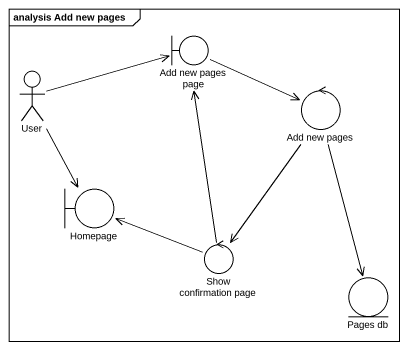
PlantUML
@startuml
mainframe analysis Add new pages
boundary "Add new pages page" as Add_new_pages_page
actor User
control "Add new pages" as Add_new_pages
boundary Homepage
control "Show confirmation page" as Show_confirmation_page
entity "Pages db" as Pages_db
Add_new_pages_page -right-> Add_new_pages
User -right-> Add_new_pages_page
User --> Homepage
Add_new_pages --> Show_confirmation_page
Add_new_pages --> Pages_db
Show_confirmation_page -up-> Add_new_pages_page
Show_confirmation_page -left-> Homepage
@enduml
